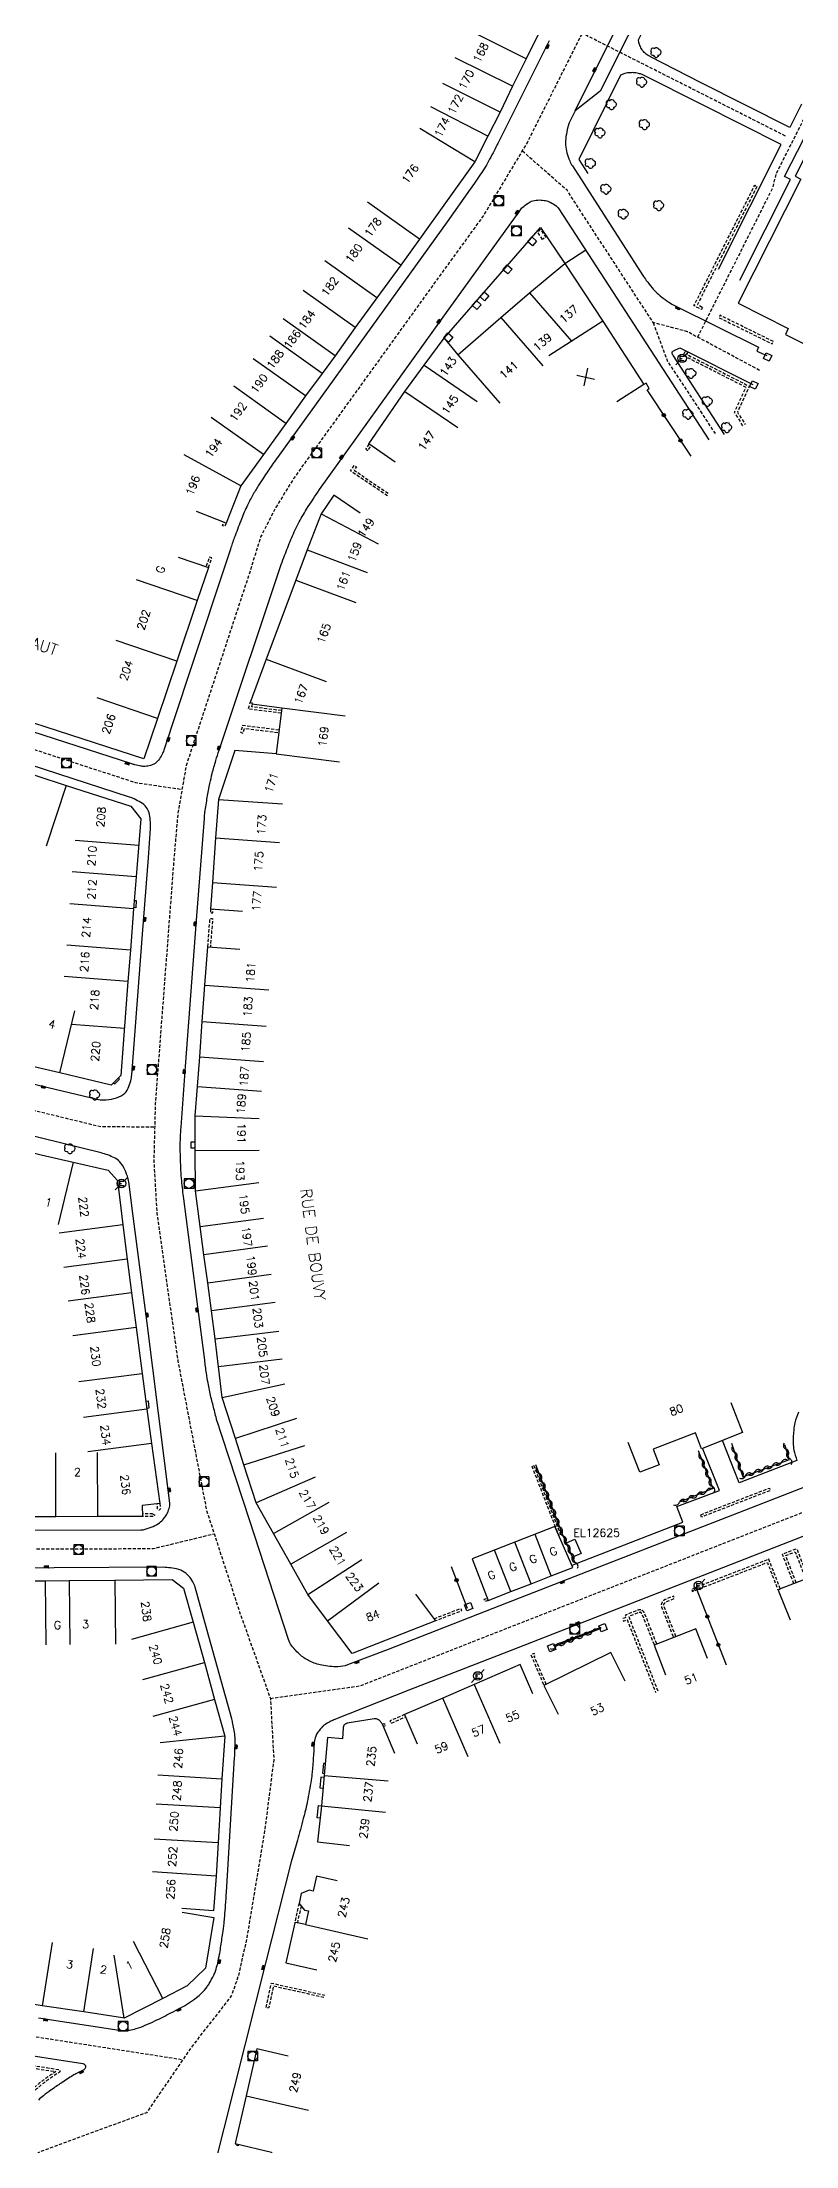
# Model space of a CAD drawing. Header units: millimetres. Extents: x 135999 to 137000, y 128000 to 129000.
# Drawn here: x 136599.2 to 136716.9, y 128476.8 to 128805.5 of the extents above; entities that cross this region are included whole.
import ezdxf
from ezdxf.enums import TextEntityAlignment as Align

# ---------------------------------------------------------------- set-up
doc = ezdxf.new("R2010")
doc.units = ezdxf.units.MM
doc.linetypes.add('DASHED', pattern=[0.75, 0.5, -0.25])
doc.layers.get('0').update_dxf_attribs({"linetype": 'CONTINUOUS'})
for name, color, linetype in [('W0001', 6, 'DASHED'), ('W0008', 7, 'CONTINUOUS'), ('W0100', 7, 'CONTINUOUS'), ('W0112', 1, 'DASHED'), ('W0300', 7, 'CONTINUOUS'), ('W0310', 3, 'CONTINUOUS'), ('W0322', 7, 'CONTINUOUS'), ('W0400', 7, 'CONTINUOUS'), ('W0420', 7, 'CONTINUOUS'), ('W0471', 7, 'CONTINUOUS'), ('W0984', 7, 'CONTINUOUS'), ('W0989', 7, 'CONTINUOUS'), ('W0991', 7, 'CONTINUOUS'), ('W1102', 7, 'CONTINUOUS')]:
    doc.layers.add(name, color=color, linetype=linetype)
doc.styles.get("Standard").update_dxf_attribs({"font": 'romans.shx', "width": 0.85})

# ---------------------------------------------------------------- blocks, each defined once
blk = doc.blocks.new('T400')
for p, q in [((-0.15, 0.3), (0.15, 0.3)), ((-0.15, -0.25), (-0.15, 0.3)), ((-0.15, 0.15), (0.15, 0.15)), ((-0.15, 0), (0.15, 0)), ((0.15, 0.3), (0.15, -0.25)), ((-0.15, -0.15), (0.15, -0.15)), ((-0.15, -0.25), (-0.15, -0.3)), ((-0.15, -0.3), (0.15, -0.3)), ((0.15, -0.3), (0.15, -0.25))]:
    blk.add_line(p, q)
blk = doc.blocks.new('T300')
for p, q in [((-0.8, 0.51), (-0.86, 0.34)), ((-0.86, 0.34), (-0.86, 0.17)), ((-0.86, 0.17), (-0.74, 0.06)), ((-0.69, 0.63), (-0.8, 0.51)), ((-0.8, -0.06), (-0.74, 0.06)), ((-0.74, 0.06), (-0.69, 0.11)), ((-0.57, 0.69), (-0.69, 0.63)), ((-0.46, 0.69), (-0.57, 0.69)), ((-0.29, 0.63), (-0.46, 0.69)), ((-0.29, 0.63), (-0.17, 0.74)), ((-0.23, 0.57), (-0.29, 0.63)), ((-0.17, 0.74), (-0.06, 0.8)), ((-0.06, 0.8), (0.06, 0.8)), ((0.06, 0.8), (0.23, 0.74)), ((0.23, 0.74), (0.34, 0.63)), ((0.34, 0.63), (0.4, 0.51)), ((0.46, 0.46), (0.34, 0.46)), ((0.4, 0.51), (0.4, 0.46)), ((0.57, 0.4), (0.46, 0.46)), ((0.57, 0.4), (0.69, 0.29)), ((0.69, 0.29), (0.74, 0.17)), ((0.74, 0.06), (0.69, -0.17)), ((0.74, 0.17), (0.74, 0.06)), ((-0.8, -0.17), (-0.8, -0.06)), ((-0.8, -0.23), (-0.8, -0.17)), ((-0.74, -0.34), (-0.8, -0.23)), ((-0.69, -0.4), (-0.74, -0.34)), ((-0.51, -0.46), (-0.69, -0.4)), ((-0.4, -0.46), (-0.51, -0.46)), ((-0.4, -0.46), (-0.34, -0.46)), ((-0.34, -0.46), (-0.34, -0.4)), ((-0.34, -0.51), (-0.34, -0.46)), ((-0.29, -0.63), (-0.34, -0.51)), ((-0.17, -0.74), (-0.29, -0.63)), ((-0.06, -0.8), (-0.17, -0.74)), ((0.06, -0.8), (-0.06, -0.8)), ((0.17, -0.74), (0.06, -0.8)), ((0.23, -0.69), (0.17, -0.74)), ((0.29, -0.46), (0.23, -0.46)), ((0.29, -0.63), (0.23, -0.69)), ((0.46, -0.4), (0.29, -0.46)), ((0.34, -0.51), (0.29, -0.63)), ((0.34, -0.51), (0.34, -0.46)), ((0.57, -0.34), (0.46, -0.4)), ((0.63, -0.29), (0.57, -0.34)), ((0.69, -0.17), (0.63, -0.29))]:
    blk.add_line(p, q)
blk = doc.blocks.new('t112o')
at = {"color": 0, "linetype": 'Continuous'}
for p, q in [((-0.5, 0.5), (0.5, 0.5)), ((-0.5, -0.5), (-0.5, 0.5)), ((0.5, 0.5), (0.5, -0.5)), ((0.5, -0.5), (-0.5, -0.5))]:
    blk.add_line(p, q, dxfattribs=at)
blk = doc.blocks.new('T471')
for p, q in [((-0.333334, 0.333334), (-0.333334, -0.333334)), ((-0.333334, 0.333334), (0.333334, 0.333334)), ((-0.333334, 0), (0, 0)), ((0.500001, 0.500001), (1.000002, 1.000002)), ((-0.500001, -0.500001), (-1.000002, -1.000002)), ((-0.333334, -0.333334), (0.333334, -0.333334))]:
    blk.add_line(p, q)
blk.add_ellipse((0, 0), major_axis=(0.471405, 0.471405), ratio=1, start_param=5.4977871438, end_param=11.780972451)
blk = doc.blocks.new('T420')
for p, q in [((0.75, 0.75), (-0.75, 0.75)), ((-0.75, 0.75), (-0.75, -0.75)), ((0.75, 0.75), (0.75, -0.75)), ((0.75, -0.75), (-0.75, -0.75))]:
    blk.add_line(p, q)
blk.add_ellipse((0, 0), major_axis=(-0.53, 0.53), ratio=1, start_param=3.926991, end_param=10.210176)
blk = doc.blocks.new('t991o')
at = {"color": 0, "linetype": 'Continuous'}
for p, q in [((-1, 1), (1, -1)), ((-1, -1), (1, 1))]:
    blk.add_line(p, q, dxfattribs=at)
blk = doc.blocks.new('t322o')
at = {"color": 0, "linetype": 'Continuous'}
for radius in [0.25, 0.15]:
    blk.add_circle((0, 0), radius, dxfattribs=at)
blk = doc.blocks.new('t310o')
at = {"color": 0, "linetype": 'Continuous'}
for centre, start, end in [((-0.5, 0.38), 216.8699, 323.1304), ((0.5, -0.37), 36.8699, 143.1303)]:
    blk.add_arc(centre, 0.625, start, end, dxfattribs=at)

msp = doc.modelspace()

# ---------------------------------------------------------------- linework, layer by layer
at = {"layer": 'W0001', "flags": 128}
for points in [[(136807.48, 128989.34), (136742.47, 128916.71), (136734.58, 128907.94), (136729.53, 128900.08), (136723.42, 128887.05), (136697.82, 128835.4), (136674.89, 128789.73), (136668.08, 128778.35), (136660.92, 128768.49), (136638.46, 128737.32), (136635.65, 128732.75), (136633.3, 128728.17), (136631.3, 128721.71), (136621.67, 128692.43), (136620.38, 128685.04), (136619.79, 128678.35), (136616.85, 128639.73), (136616.62, 128630.74), (136617.09, 128622.52), (136620.38, 128599.4), (136624.84, 128576.15), (136630.01, 128560.23), (136634.82, 128546.73), (136635.35, 128537.18), (136633.94, 128526.18), (136631.11, 128509.17), (136629.8, 128503.35), (136628.72, 128500.25), (136622.64, 128492.47), (136615.47, 128482.01), (136598.88, 128475.92), (136591.23, 128470.01), (136583.58, 128479.57), (136581, 128481.82), (136577.78, 128483.78), (136573.22, 128485.28), (136557.61, 128488.65), (136554.13, 128490.2), (136552.97, 128495.85), (136561.89, 128499.53), (136621.16, 128490.31)], [(136634.82, 128546.73), (136648.81, 128548.69), (136732.25, 128581.42), (136746.75, 128587.07), (136756.45, 128591.17), (136762.83, 128594.44), (136769.06, 128598.07), (136775.14, 128602.16), (136781.12, 128606.69), (136786.92, 128611.69), (136792.39, 128617.05), (136797.47, 128622.71), (136811.12, 128638.9), (136837.61, 128670.47), (136844.98, 128679.17), (136848.81, 128683.56), (136862.94, 128699.05), (136867.19, 128710.5), (136849.17, 128725.32), (136799.35, 128780.25), (136742.08, 128843.49), (136723.39, 128864.32), (136715.07, 128870.19)], [(136701.53, 128759.36), (136713.27, 128782.72), (136713.84, 128785), (136718.96, 128795.1), (136725.47, 128806), (136730.74, 128809.74)], [(136715.24, 128790.77), (136683.48, 128806.84)], [(136711.2, 128754.17), (136699.95, 128760.21), (136694.58, 128761.64), (136691.26, 128766.75), (136681.13, 128782.3), (136674.13, 128788.45)], [(136694.58, 128761.64), (136696.8, 128755.58), (136704.27, 128744.3)], [(136580.11, 128700.78), (136613.76, 128689.79), (136621.02, 128688.73)], [(136585.3, 128641.68), (136608.34, 128636.05), (136616.76, 128636.03)], [(136587.07, 128570.03), (136616.54, 128570.14), (136626.04, 128572.45)]]:
    msp.add_lwpolyline(points, dxfattribs=at)
at = {"layer": 'W0008', "flags": 128}
for points in [[(136718.25, 128863.12, 0.155426), (136716.57, 128862.46), (136715.32, 128860.75), (136715.18, 128855.7), (136694.93, 128815), (136686.32, 128797.81), (136682.39, 128794.72), (136681.49, 128792.86, 0.053305), (136681.24, 128792.18, 0.025728), (136680.97, 128790.72, 0.047088), (136680.91, 128789.34, 0.054715), (136681.11, 128788.16, 0.029635), (136681.55, 128786.89, 0.04523), (136681.96, 128786.1), (136692.95, 128769.02, 0.018144), (136693.51, 128768.22, 0.012212), (136694.41, 128767.08, 0.031362), (136695.22, 128766.22, 0.030102), (136696.16, 128765.44, 0.01696), (136697.31, 128764.66, 0.025502), (136698.11, 128764.21), (136711.03, 128757.78), (136710.75, 128757.18), (136712.3, 128756.52)], [(136717.75, 128795.78), (136715.92, 128792.09), (136701.98, 128799.12), (136694.18, 128803.13, -0.050779), (136693.47, 128803.59, -0.057477), (136692.94, 128804.12, -0.047062), (136692.75, 128804.42, -0.022516), (136692.45, 128805.08, -0.038961), (136692.36, 128805.37), (136692.28, 128805.82), (136695.54, 128812.33)], [(136678.33, 128805.65), (136670.31, 128789.61, -0.003379), (136669.75, 128788.49, -0.002782), (136669.05, 128787.15, -0.013112), (136668.36, 128785.94, -0.013527), (136667.63, 128784.8, -0.002529), (136666.78, 128783.55, -0.002859), (136666.01, 128782.46), (136662.44, 128777.4), (136641.98, 128748.97), (136635.5, 128740, 0.007614), (136635.09, 128739.41, 0.002231), (136633.74, 128737.4, 0.00864), (136632.93, 128736.13, 0.007561), (136632.04, 128734.65, 0.021056), (136631.12, 128732.87, 0.017563), (136630.18, 128730.65, 0.004625), (136629.19, 128728.01, 0.00711), (136628.58, 128726.27), (136622.14, 128706.84), (136618.18, 128694.84, -0.042891), (136617.87, 128694.14, -0.033443), (136617.36, 128693.31, -0.08853), (136616.82, 128692.79, -0.081286), (136616.09, 128692.46, -0.050365), (136615.24, 128692.31, -0.066953), (136614.6, 128692.36, -0.009462), (136613.67, 128692.56, -0.018755), (136613.2, 128692.69), (136582.09, 128702.75)], [(136704.77, 128770), (136714.56, 128789.46), (136702.17, 128795.69), (136692.96, 128800.34, 0.053663), (136692.46, 128800.52, 0.036662), (136691.69, 128800.66, 0.035432), (136691.39, 128800.68, 0.013139), (136690.59, 128800.63, 0.049181), (136690.14, 128800.54), (136689.48, 128800.3), (136682.95, 128787.13), (136684.37, 128784.92)], [(136721.25, 128580.94), (136683.3, 128566.16), (136669.55, 128560.75), (136653.2, 128554.39), (136646.87, 128551.96, -0.088536), (136645.36, 128551.67, -0.053172), (136642.84, 128551.91, -0.062182), (136640.98, 128552.53, -0.07016), (136639.53, 128553.49, -0.044866), (136638.13, 128554.98, -0.087499), (136637.64, 128555.91), (136631.6, 128574.46), (136627.3, 128587.65, -0.000246), (136626.9, 128588.87, -0.000267), (136626.53, 128589.99, -0.013359), (136626.34, 128590.64, -0.004191), (136625.81, 128592.72, -0.006551), (136625.3, 128594.89, -0.013017), (136625.09, 128596, -0.004857), (136624.84, 128597.55, -0.003705), (136624.56, 128599.59), (136623.47, 128607.9), (136621.3, 128624.78, -0.008126), (136620.98, 128627.58, -0.013526), (136620.86, 128629.27, -0.000911), (136620.73, 128632.58, -0.01559), (136620.73, 128632.77, -0.006131), (136620.78, 128634.38, -0.006253), (136620.88, 128635.95), (136621.58, 128645.45), (136623.27, 128668.29), (136624.51, 128684.2, -0.015689), (136624.61, 128685.14, -0.006295), (136624.97, 128687.48, -0.00954), (136625.38, 128689.65, -0.013143), (136625.74, 128691.21, -0.007547), (136626.3, 128693.22, -0.009132), (136626.82, 128694.85), (136636.52, 128723.84, -0.010816), (136637.04, 128725.28, -0.006201), (136638.02, 128727.75, -0.011325), (136638.54, 128728.94, -0.010435), (136639.17, 128730.21, -0.020119), (136640.48, 128732.51, -0.014536), (136642.51, 128735.55), (136646.58, 128741.3), (136662.05, 128762.85), (136673.74, 128779.12, -0.052255), (136674.22, 128779.67, -0.036395), (136675.04, 128780.31, -0.08484), (136675.79, 128780.65, -0.064222), (136676.86, 128780.79, -0.052149), (136677.77, 128780.69, -0.062066), (136678.5, 128780.44, -0.047307), (136679.44, 128779.86, -0.08733), (136679.85, 128779.42), (136703.25, 128743.35)], [(136705.69, 128744.16), (136697.75, 128756.43, -0.032101), (136697.6, 128756.71, -0.055499), (136697.54, 128756.89, -0.193469), (136697.56, 128757.06, -0.145259), (136697.73, 128757.21), (136698.76, 128757.71), (136710.12, 128751.99)], [(136586.19, 128645.55), (136599.02, 128642.43), (136607.76, 128640.31, 0.071047), (136608.77, 128640.21, 0.04389), (136610.4, 128640.43, 0.102387), (136611.84, 128641.08, 0.133023), (136612.6, 128642.03, 0.035452), (136613.02, 128643.21, 0.048554), (136613.18, 128644.12), (136614.88, 128666.12), (136615.77, 128678.05), (136616.08, 128682.6, 0.038811), (136616.07, 128683.91, 0.04307), (136615.87, 128685.08, 0.102241), (136615.43, 128685.95, 0.092493), (136614.62, 128686.66, 0.02179), (136613.56, 128687.23, 0.03357), (136612.83, 128687.52), (136597.3, 128692.56), (136578.13, 128698.81)], [(136586.72, 128573.01), (136614.6, 128573.06, 0.069446), (136615.27, 128573.15, 0.035602), (136616.51, 128573.6, 0.053005), (136617.49, 128574.18, 0.063879), (136618.18, 128574.83, 0.035742), (136618.59, 128575.41, 0.042183), (136618.85, 128575.95, 0.037129), (136619.12, 128576.83, 0.087466), (136619.14, 128577.22), (136615.56, 128605.36), (136613.38, 128622.05), (136612.7, 128627.43, 0.051502), (136612.49, 128628.31, 0.03368), (136611.96, 128629.59, 0.070837), (136611.26, 128630.59, 0.091393), (136610.49, 128631.16, 0.025712), (136609.42, 128631.62, 0.028459), (136608.42, 128631.93), (136599.1, 128634.22), (136584.42, 128637.82)], [(136717.26, 128591.42, 0.04954), (136716.7, 128589.79, 0.038103), (136716.52, 128588.67, 0.020996), (136716.44, 128586.62, 0.053696), (136716.56, 128585.53, 0.034748), (136717.03, 128583.91), (136708, 128580.43), (136705.38, 128587.04)], [(136727.93, 128575.95), (136672.24, 128554.18), (136656.41, 128548), (136644.72, 128543.36, 0.026633), (136644.12, 128543.08, 0.018321), (136643.3, 128542.61, 0.066767), (136642.98, 128542.34, 0.023439), (136642.23, 128541.45, 0.077345), (136641.89, 128540.84, 0.052382), (136641.65, 128539.85, 0.010304), (136641.59, 128538.61, -0.008181), (136641.57, 128538.13, -0.001), (136641.38, 128535.61, -0.006759), (136641.34, 128535.23, -0.010785), (136641.18, 128533.96, -0.008002), (136640.9, 128532.26, -0.006136), (136640.56, 128530.52, -0.007502), (136640.25, 128529.1, -0.005036), (136640.19, 128528.86, -0.000337), (136639.27, 128525.36, -0.007593), (136638.86, 128523.86), (136638.05, 128521.18), (136634.05, 128505.39), (136625.95, 128473.15, 0.062304)], [(136598.64, 128496.84), (136611.23, 128494.92, 0.039691), (136611.89, 128494.87, 0.028683), (136612.81, 128494.93, 0.042906), (136613.88, 128495.15, 0.031129), (136615.28, 128495.67, 0.005182), (136616.77, 128496.35, 0.006145), (136618.02, 128496.96, 0.003876), (136619.3, 128497.61, 0.003407), (136620.75, 128498.37, 0.01915), (136622.03, 128499.12, 0.018502), (136623.3, 128500, 0.039127), (136624.12, 128500.72, 0.034228), (136624.93, 128501.67, 0.027866), (136625.27, 128502.19, 0.011434), (136625.99, 128503.52, 0.039929), (136626.25, 128504.14, 0.012834), (136626.59, 128505.32, 0.005308), (136626.89, 128506.78, 0.010975), (136627.01, 128507.49, 0.000406), (136627.35, 128509.77, 0.00417), (136627.38, 128509.99, 0.003917), (136627.58, 128511.63, 0.006341), (136627.69, 128512.65, 0.003742), (136627.83, 128514.46, 0.003323), (136627.97, 128516.49), (136629.23, 128537.5, 0.004473), (136629.28, 128538.38, 0.003208), (136629.32, 128539.61, 0.025065), (136629.3, 128540.63, 0.024012), (136629.17, 128541.7, 0.011216), (136628.97, 128542.75, 0.014668), (136628.78, 128543.54), (136624.6, 128558.62), (136623.08, 128564.09, 0.062273), (136622.71, 128564.96, 0.051696), (136622.05, 128565.89, 0.092097), (136621.12, 128566.61, 0.081285), (136619.85, 128567.02, 0.011276), (136618.64, 128567.18, 0.027731), (136618.14, 128567.21), (136601.06, 128567.14), (136587.41, 128567.06)], [(136593.39, 128491.58), (136605.56, 128489.69, -0.115575), (136605.72, 128489.63, -0.082013), (136605.9, 128489.45, -0.120261), (136605.98, 128489.27, -0.12461), (136605.96, 128489.09, -0.084373), (136605.83, 128488.86, -0.103077), (136605.67, 128488.73), (136604.57, 128488.16, 0.020794), (136604, 128487.84, 0.006265), (136602.17, 128486.65, 0.009189), (136600.61, 128485.58, 0.01125), (136599.38, 128484.65, 0.01392), (136598.61, 128484, 0.00619)]]:
    msp.add_lwpolyline(points, format="xyb", dxfattribs=at)
for points in [[(136682.39, 128794.72), (136685.9, 128801.74), (136693.1, 128816.15), (136715.32, 128860.75)], [(136708.1, 128768.25), (136716.01, 128783.98), (136715.1, 128784.48), (136720.2, 128794.39)], [(136661.97, 128759.2), (136676.97, 128776.51), (136680.78, 128770.89), (136684.05, 128772.98)], [(136693.63, 128751.12), (136693.98, 128751.35), (136693.47, 128752.18), (136693.12, 128751.95)], [(136613.57, 128671.39), (136613.88, 128671.36), (136613.8, 128670.23), (136613.48, 128670.25)], [(136610.33, 128642.9), (136610.52, 128642.71), (136611.28, 128643.44), (136611.09, 128643.64)], [(136623.09, 128632.68), (136622.47, 128632.68), (136622.47, 128633.66), (136623.09, 128633.66)], [(136615.37, 128593.15), (136615.74, 128593.2), (136615.86, 128592.06), (136615.52, 128592.02)], [(136681.92, 128567.52), (136699.23, 128574.26), (136698.25, 128576.71), (136704.91, 128579.22), (136702.3, 128585.82)], [(136643.39, 128536.56), (136643.09, 128536.58), (136642.93, 128535.04), (136643.25, 128535.02)], [(136643.2, 128534.38), (136642.68, 128534.43), (136642.54, 128532.74), (136643.06, 128532.7), (136643.06, 128532.7)], [(136642.61, 128528.04), (136642.12, 128528.1), (136642.33, 128529.98), (136642.82, 128529.94)]]:
    msp.add_lwpolyline(points, dxfattribs=at)
at = {"layer": 'W0100', "flags": 128}
for points in [[(136676.84, 128807.05), (136674.76, 128802.86), (136672.64, 128798.56), (136670.7, 128794.52), (136668.78, 128790.77), (136666.73, 128786.74), (136658.1, 128774.66), (136655.17, 128770.59), (136651.44, 128765.5), (136648.08, 128760.86), (136644.93, 128756.44), (136642.88, 128753.7), (136640.28, 128750.19), (136637.23, 128745.9), (136633.73, 128741.01), (136630.22, 128736.16), (136627.9, 128730.3), (136623.26, 128732.14)], [(136784.33, 128703.77), (136787.66, 128700.04), (136786, 128698.55), (136813.35, 128668.21), (136815.12, 128669.78), (136818.84, 128665.67), (136827.75, 128673.7), (136824.01, 128677.91), (136834.24, 128686.99), (136763.47, 128765.29), (136729.64, 128802.77), (136720.25, 128794.35), (136721.19, 128793.32), (136721.19, 128793.32), (136721.19, 128793.32), (136721.19, 128793.32), (136716.77, 128784.5), (136717.64, 128784.04), (136707.84, 128764.66), (136715.68, 128760.69), (136715.23, 128759.8), (136719.6, 128757.6), (136721.85, 128762.06)], [(136654.3, 128739.85), (136650.18, 128742.68), (136655.82, 128750.89), (136658.84, 128754.98), (136661.97, 128759.2), (136664.09, 128756.6), (136670.8, 128762.44), (136675.25, 128766.3), (136680.78, 128770.89), (136686.7, 128761.88), (136693.1, 128751.98), (136688.9, 128749.27)], [(136648.85, 128731.86), (136644.71, 128734.66), (136642.74, 128731.76), (136640.57, 128726.15), (136638.78, 128721.42), (136634.18, 128709.05), (136631.68, 128702.28), (136631.95, 128702.24), (136631.93, 128702.08), (136636.6, 128701.44), (136635.7, 128694.28), (136629.27, 128694.81), (136626.72, 128687.17), (136626.26, 128681.15), (136625.79, 128674.16), (136625.48, 128670.05), (136630.47, 128669.68)], [(136620.43, 128724.99), (136625.16, 128723.38), (136623.41, 128718.23), (136620.2, 128708.77), (136617.22, 128699.79), (136615.08, 128693.52), (136582.6, 128704.01)], [(136576.2, 128692.7), (136577.73, 128697.46), (136583.96, 128695.46), (136588.79, 128693.89), (136593.54, 128692.38), (136598.22, 128690.9), (136602.92, 128689.35), (136613.03, 128686.08), (136614.61, 128684.15), (136613.86, 128675.08), (136613.47, 128670.04), (136612.99, 128663.59), (136612.58, 128658.7), (136611.48, 128644.02), (136609.94, 128642.52), (136601.94, 128644.43), (136596.82, 128645.67), (136591.75, 128646.89), (136586.65, 128648.11), (136587.82, 128652.97)], [(136657.5, 128563), (136660.62, 128558.84), (136660.62, 128558.84), (136647.57, 128553.77), (136643.72, 128558.86), (136640.69, 128562.97), (136638, 128567.71), (136635.3, 128572.48), (136632.61, 128577.3), (136630.7, 128583.2), (136629.38, 128587.35), (136627.27, 128593.71), (136626.71, 128598.54), (136626.19, 128602.9), (136625.64, 128607.28), (136625.05, 128611.64), (136624.45, 128616.03), (136623.86, 128620.43), (136623.11, 128626.01), (136623.11, 128626.01), (136623.09, 128632.34), (136623.09, 128637.72), (136623.46, 128642.32), (136623.79, 128646.96), (136624.19, 128652.48), (136624.61, 128658.16), (136625.05, 128664.14), (136630.04, 128663.77)], [(136582.59, 128630.5), (136583.75, 128635.36), (136588.72, 128634.18), (136593.99, 128632.87), (136599.02, 128631.66), (136604.01, 128630.47), (136609.5, 128629.26), (136610.95, 128627.61), (136611.79, 128620.7), (136612.47, 128615.35), (136613.16, 128610.06), (136613.88, 128604.69), (136614.8, 128597.5), (136615.54, 128591.9), (136616.25, 128586.55), (136617.54, 128577.2), (136614.8, 128576.86), (136614.84, 128575.14), (136607.88, 128575.13), (136601.33, 128575.11), (136592.79, 128575.07), (136588.41, 128575.04), (136588.41, 128576.02)], [(136706.7, 128592.94), (136708.54, 128588.29), (136702.1, 128585.74), (136701.17, 128588.21), (136694.57, 128585.66), (136695.51, 128583.24), (136692.48, 128582.06), (136690.68, 128586.73)], [(136724.07, 128562.13), (136722.19, 128566.77), (136721.88, 128566.65), (136721.85, 128566.71), (136714.28, 128563.78), (136714.3, 128563.73), (136714.12, 128563.66), (136715.99, 128559.02)], [(136587.39, 128560.03), (136587.36, 128565.03), (136595.92, 128565.08), (136599.72, 128565.1), (136603.42, 128565.13), (136610.51, 128565.21), (136619.46, 128565.31), (136621.28, 128563.94), (136622.76, 128558.62), (136624.54, 128552.33), (136626.11, 128546.56), (136627.69, 128540.82), (136627.25, 128534.19), (136626.98, 128529.64), (136626.68, 128524.21), (136626.37, 128518.97), (136625.96, 128513.54), (136620.98, 128513.91)], [(136703.06, 128552.95), (136701.25, 128557.61), (136694.71, 128555.05), (136696.53, 128550.4)], [(136690.2, 128549.4), (136687.99, 128553.89), (136677.53, 128548.74), (136679.74, 128544.25)], [(136675.8, 128547.42), (136673.83, 128552.01), (136666.64, 128548.92), (136661.74, 128546.76), (136655.78, 128544.21), (136657.75, 128539.62)], [(136645.22, 128518.25), (136642.03, 128518.96), (136641.5, 128516.62), (136640.87, 128516.79), (136640.87, 128516.79), (136639.64, 128516.25), (136639.64, 128516.25), (136639.64, 128516.25), (136639.64, 128516.25), (136639.29, 128514.69), (136640.15, 128513.67), (136640.15, 128513.67), (136640.79, 128513.55), (136640.31, 128511.42), (136638.75, 128511.75), (136638.72, 128511.65), (136638.62, 128511.67), (136637.21, 128505.42), (136642.09, 128504.32)], [(136621.06, 128513.32), (136625.99, 128512.5), (136624.68, 128504.6), (136621.81, 128501.85), (136618.03, 128499.87), (136611.97, 128496.76), (136611.74, 128496.82), (136605.68, 128497.75), (136599.21, 128498.73), (136594.24, 128499.52), (136588.98, 128500.34), (136583.78, 128501.13), (136578.61, 128501.95), (136575.56, 128502.41), (136572.6, 128502.87), (136573.38, 128507.81)], [(136637.57, 128490.87), (136632.7, 128491.98), (136631.02, 128484.65), (136629.33, 128477.22), (136634.99, 128475.84), (136633.72, 128469.53), (136643.01, 128467.13), (136664.33, 128461.74), (136669.72, 128460.39), (136675.86, 128458.84), (136677.08, 128463.68)]]:
    msp.add_lwpolyline(points, dxfattribs=at)
for points in [[(136668.84, 128562.05), (136672.35, 128563.41), (136675.53, 128564.65), (136678.66, 128565.87), (136682.06, 128567.2), (136679.21, 128573.56), (136666.31, 128568.54)], [(136682.36, 128571.6), (136683.34, 128569.36), (136682.01, 128568.78), (136681.03, 128571.02)]]:
    msp.add_lwpolyline(points, close=True, dxfattribs=at)
msp.add_lwpolyline([(136654.26, 128538.13), (136652.31, 128542.7, 0.024555), (136652.15, 128542.94, 0.034602), (136652.02, 128543.1, 0.005777), (136651.86, 128543.27, 0.01619), (136651.8, 128543.33, 0.049564), (136651.72, 128543.39, 0.01868), (136651.49, 128543.51, 0.092786), (136651.31, 128543.56, 0.062161), (136651.04, 128543.55), (136646.79, 128542.85, 0.072969), (136646.69, 128542.81, 0.032901), (136646.49, 128542.7, 0.050748), (136646.35, 128542.59, 0.07084), (136646.27, 128542.48, 0.054645), (136646.21, 128542.31, 0.05472), (136646.18, 128542.14), (136646.08, 128540.44), (136646.08, 128540.44), (136643.75, 128540.62), (136643.23, 128534.71), (136642.82, 128529.94), (136642.2, 128524.33), (136647.17, 128523.78)], format="xyb", dxfattribs=at)
at = {"layer": 'W0112', "flags": 128}
for points in [[(136702.29, 128764.02), (136702.1, 128763.66), (136700.95, 128764.28), (136710.45, 128783.11), (136710.8, 128782.93), (136701.48, 128764.45)], [(136677.31, 128774.63), (136676.58, 128775.75), (136676.99, 128776.22), (136677.82, 128774.96)], [(136713.35, 128758.68), (136705.01, 128762.78), (136704.83, 128762.42), (136713.17, 128758.32)]]:
    msp.add_lwpolyline(points, close=True, dxfattribs=at)
for points in [[(136708.6, 128745.53), (136707.26, 128747.64), (136709.08, 128751.51), (136699.29, 128756.5), (136699.6, 128757.14), (136699.96, 128756.97), (136699.82, 128756.68), (136709.61, 128751.69), (136707.72, 128747.67), (136708.94, 128745.74)], [(136650.19, 128742.63), (136649.71, 128741.88), (136650.05, 128741.66), (136650.53, 128742.42)], [(136653.1, 128734.58), (136647.32, 128738.48), (136647.93, 128739.34), (136648.26, 128739.1), (136647.89, 128738.58), (136653.32, 128734.91)], [(136627.9, 128730.3), (136627.69, 128729.77), (136627.32, 128729.92), (136627.53, 128730.45)], [(136625.16, 128723.38), (136625.66, 128724.88), (136625.28, 128725.01), (136624.78, 128723.5)], [(136636.5, 128700.63), (136631.37, 128701.28), (136631.68, 128702.28)], [(136636.55, 128701.03), (136631.9, 128701.61), (136632.03, 128702.07)], [(136636.16, 128697.98), (136630.48, 128698.7), (136630.14, 128697.65), (136630.52, 128697.53), (136630.76, 128698.26), (136636.11, 128697.59)], [(136625.05, 128664.14), (136625.4, 128668.58), (136625.8, 128668.55), (136625.45, 128664.11)], [(136625.48, 128670.05), (136625.44, 128669.45), (136625.84, 128669.42), (136625.88, 128670.02)], [(136675.62, 128583.05), (136679.7, 128572.5), (136679.68, 128572.49)], [(136675.91, 128583.16), (136680.1, 128572.34), (136679.82, 128572.21)], [(136702, 128575.43), (136712.72, 128579.59), (136712.86, 128579.21), (136702.14, 128575.06), (136702.04, 128575.32)], [(136617.54, 128577.2), (136617.64, 128576.32), (136617.46, 128576.11), (136617.15, 128576.36), (136617.22, 128576.44), (136617.14, 128577.15)], [(136616.47, 128575.63), (136616.4, 128575.55), (136614.84, 128575.54)], [(136616.4, 128575.55), (136616.76, 128575.35), (136616.57, 128575.16), (136614.84, 128575.14)], [(136716.54, 128564.65), (136714.75, 128569.26), (136716.98, 128570.14), (136718.77, 128565.52)], [(136716.91, 128564.8), (136715.27, 128569.03), (136716.75, 128569.62), (136718.4, 128565.37)], [(136714.43, 128563.83), (136712.63, 128568.47), (136700.56, 128563.81), (136700.71, 128563.44), (136712.41, 128567.96), (136714.06, 128563.69)], [(136660.37, 128559.18), (136664.54, 128560.79), (136664.68, 128560.41), (136660.62, 128558.84)], [(136668.84, 128562.05), (136668.37, 128561.86), (136668.22, 128562.23), (136668.69, 128562.42)], [(136677.9, 128548.9), (136676.01, 128553.32), (136676.17, 128553.37), (136676.03, 128553.75), (136675.48, 128553.55), (136677.53, 128548.74)], [(136655.78, 128544.21), (136653.48, 128543.22), (136653.64, 128542.85), (136655.94, 128543.85)], [(136652.31, 128542.7), (136652.6, 128542.83), (136652.77, 128542.47), (136652.47, 128542.33)], [(136639.29, 128514.69), (136638.62, 128511.67)], [(136639.61, 128514.31), (136639.03, 128511.69)], [(136643.17, 128500.01), (136635.29, 128501.78), (136634.55, 128498.36), (136634.16, 128498.44), (136634.99, 128502.26), (136643.26, 128500.4)], [(136629.83, 128477.1), (136629.77, 128476.86), (136629.38, 128476.96), (136629.43, 128477.18)]]:
    msp.add_lwpolyline(points, dxfattribs=at)
for points in [[(136695.14, 128555.24), (136693.27, 128559.95, 0.047872), (136693.15, 128560.18, 0.043369), (136692.98, 128560.4, 0.108478), (136692.79, 128560.53, 0.109734), (136692.56, 128560.58, 0.034848), (136692.31, 128560.55, 0.050305), (136692.15, 128560.5), (136690.23, 128559.73), (136690.37, 128559.41), (136690.04, 128559.28), (136689.81, 128559.18), (136689.96, 128558.81), (136690.2, 128558.91), (136690.51, 128559.04), (136694.96, 128547.64)], [(136694.77, 128555.1), (136692.9, 128559.8, 0.047872), (136692.82, 128559.96, 0.043369), (136692.69, 128560.13, 0.108478), (136692.64, 128560.17, 0.109734), (136692.58, 128560.18, 0.034848), (136692.39, 128560.15, 0.050305), (136692.3, 128560.13), (136690.76, 128559.51), (136690.89, 128559.2), (136690.88, 128559.19), (136695.34, 128547.79)], [(136698.12, 128556.39), (136696.27, 128561.13, -0.056587), (136696.23, 128561.26, -0.084222), (136696.23, 128561.29, -0.049835), (136696.3, 128561.51, -0.074848), (136696.35, 128561.58, -0.043725), (136696.54, 128561.77, -0.074863), (136696.6, 128561.81), (136697.92, 128562.35), (136697.76, 128562.72), (136696.45, 128562.18, 0.074863), (136696.28, 128562.08, 0.043725), (136696.05, 128561.84, 0.074848), (136695.94, 128561.67, 0.049835), (136695.84, 128561.37, 0.084222), (136695.84, 128561.21, 0.05764), (136695.89, 128560.99), (136697.75, 128556.24)]]:
    msp.add_lwpolyline(points, format="xyb", dxfattribs=at)
for points in [[(136593.15, 128490.11), (136601.81, 128488.76, -0.150039), (136601.89, 128488.72, -0.114984), (136601.96, 128488.62, -0.115013), (136601.97, 128488.52, -0.11132), (136601.94, 128488.43, -0.041187), (136601.86, 128488.32, -0.073936), (136601.81, 128488.28), (136600.82, 128487.64, 0.015436), (136600, 128487.08, 0.010385), (136598.83, 128486.18, 0.010207), (136597.83, 128485.35, 0.007189), (136596.46, 128484.12, 0.004719), (136595.01, 128482.77, 0.010381), (136594.37, 128482.13, 0.004311), (136593.17, 128480.86, 0.003841), (136591.84, 128479.41), (136591.14, 128478.63, -0.044229), (136591, 128478.5, -0.038337), (136590.81, 128478.37, -0.15509), (136590.62, 128478.33, -0.106423), (136590.34, 128478.43, -0.045509), (136590.06, 128478.63, -0.062594), (136589.89, 128478.81), (136589.49, 128479.39, 0.013812), (136588.62, 128480.57, 0.010604), (136587.42, 128482.05, 0.017651), (136586.76, 128482.77, 0.012364), (136585.76, 128483.75, 0.020451), (136584.66, 128484.69, 0.014429), (136583, 128485.92, 0.017001), (136581.43, 128486.93, 0.020993), (136580.1, 128487.65, 0.019398), (136578.42, 128488.4, 0.022), (136576.88, 128488.93, 0.006265), (136574.91, 128489.49, 0.013128), (136573.96, 128489.72), (136559.14, 128492.91, -0.11088), (136558.85, 128493.05, -0.070775), (136558.51, 128493.4, -0.113003), (136558.35, 128493.75, -0.081189), (136558.34, 128494.28, -0.081979), (136558.49, 128494.73, -0.111195), (136558.71, 128495, -0.096114), (136559.21, 128495.25, -0.108251), (136559.7, 128495.28), (136572.13, 128493.35)], [(136593.09, 128489.72), (136601.31, 128488.43), (136600.6, 128487.97, 0.015436), (136599.76, 128487.4, 0.010385), (136598.58, 128486.49, 0.010207), (136597.57, 128485.65, 0.007189), (136596.19, 128484.42, 0.004719), (136594.74, 128483.05, 0.010381), (136594.09, 128482.41, 0.004311), (136592.88, 128481.13, 0.003841), (136591.55, 128479.68), (136590.84, 128478.89, -0.044229), (136590.75, 128478.81, -0.033119), (136590.64, 128478.74, -0.089055), (136590.54, 128478.77, -0.045509), (136590.32, 128478.93, -0.062594), (136590.22, 128479.04), (136589.82, 128479.62, 0.013812), (136588.94, 128480.82, 0.010604), (136587.73, 128482.31, 0.017651), (136587.05, 128483.05, 0.012364), (136586.04, 128484.04, 0.020451), (136584.9, 128485.01, 0.014429), (136583.22, 128486.25, 0.017001), (136581.63, 128487.27, 0.020993), (136580.28, 128488.01, 0.019398), (136578.56, 128488.77, 0.022), (136577, 128489.31, 0.006265), (136575.01, 128489.88, 0.013128), (136574.04, 128490.11), (136559.23, 128493.3, -0.11088), (136559.1, 128493.37, -0.070775), (136558.83, 128493.64, -0.113003), (136558.75, 128493.82, -0.081189), (136558.74, 128494.22, -0.081979), (136558.84, 128494.55, -0.111195), (136558.96, 128494.69, -0.096114), (136559.32, 128494.87, -0.108251), (136559.64, 128494.89), (136572.07, 128492.96)]]:
    msp.add_lwpolyline(points, format="xyb", close=True, dxfattribs=at)
at = {"layer": 'W0310', "flags": 128}
for points in [[(136706.79, 128586.61), (136708.59, 128581.34), (136715.87, 128584.07), (136715.11, 128586.33)], [(136676.21, 128583.28), (136680.39, 128572.46), (136682.37, 128567.94)], [(136701.6, 128585.48), (136703.87, 128579.5), (136698.67, 128577.37)], [(136686.4, 128557.66), (136679.11, 128554.78)]]:
    msp.add_lwpolyline(points, dxfattribs=at)
at = {"layer": 'W0322', "flags": 128}
for points in [[(136693.61, 128751.16), (136700.47, 128740.77)], [(136665.61, 128560.78), (136663.08, 128567.28)], [(136701.31, 128563.95), (136705.99, 128551.95)], [(136686.4, 128557.82), (136678.98, 128554.92)]]:
    msp.add_lwpolyline(points, dxfattribs=at)
at = {"layer": 'W1102', "flags": 128}
for points in [[(136674.76, 128802.86), (136665.81, 128807.31)], [(136672.64, 128798.56), (136663.68, 128803)], [(136670.7, 128794.52), (136661.75, 128798.97)], [(136668.78, 128790.77), (136659.87, 128795.32)], [(136666.73, 128786.74), (136658.16, 128791.94)], [(136658.1, 128774.66), (136649.96, 128780.46)], [(136655.17, 128770.59), (136647.03, 128776.4)], [(136651.44, 128765.5), (136643.3, 128771.31)], [(136648.08, 128760.86), (136639.94, 128766.67)], [(136675.25, 128766.3), (136681.81, 128758.76)], [(136644.93, 128756.44), (136636.79, 128762.25)], [(136670.8, 128762.44), (136677.35, 128754.89)], [(136686.7, 128761.88), (136678.3, 128756.46)], [(136642.88, 128753.7), (136634.74, 128759.51)], [(136640.28, 128750.19), (136632.14, 128756)], [(136658.84, 128754.98), (136667.09, 128749.32)], [(136664.09, 128756.6), (136670.65, 128749.06)], [(136637.23, 128745.9), (136629.09, 128751.7)], [(136655.82, 128750.89), (136664.06, 128745.23)], [(136633.73, 128741.01), (136625.59, 128746.82)], [(136630.22, 128736.16), (136621.38, 128741)], [(136642.74, 128731.76), (136651.66, 128727.09)], [(136640.57, 128726.15), (136649.91, 128722.58)], [(136623.41, 128718.23), (136613.94, 128721.45)], [(136638.78, 128721.42), (136648.15, 128717.91)], [(136620.2, 128708.77), (136610.73, 128711.99)], [(136634.18, 128709.05), (136643.55, 128705.57)], [(136617.22, 128699.79), (136607.76, 128703.01)], [(136636.6, 128701.44), (136646.52, 128700.19)], [(136635.7, 128694.28), (136645.62, 128693.03)], [(136602.92, 128689.35), (136599.82, 128679.84)], [(136626.72, 128687.17), (136636.69, 128686.45)], [(136626.26, 128681.15), (136636.23, 128680.43)], [(136614.29, 128679.97), (136604.32, 128680.75)], [(136613.86, 128675.08), (136603.89, 128675.86)], [(136625.79, 128674.16), (136635.76, 128673.45)], [(136613.47, 128670.04), (136603.5, 128670.83)], [(136612.99, 128663.59), (136603.02, 128664.37)], [(136612.58, 128658.7), (136602.61, 128659.48)], [(136624.61, 128658.16), (136634.58, 128657.43)], [(136601.94, 128644.43), (136604.27, 128654.15)], [(136612.03, 128651.36), (136603.76, 128652.01)], [(136624.19, 128652.48), (136634.17, 128651.75)], [(136623.79, 128646.96), (136633.76, 128646.23)], [(136623.46, 128642.32), (136633.43, 128641.59)], [(136623.09, 128637.72), (136633.09, 128637.32)], [(136623.09, 128632.34), (136633.09, 128632.36)], [(136604.01, 128630.47), (136601.68, 128620.74)], [(136623.11, 128626.01), (136633.02, 128627.34)], [(136611.79, 128620.7), (136601.87, 128619.4)], [(136623.86, 128620.43), (136633.77, 128621.75)], [(136612.47, 128615.35), (136602.55, 128614.05)], [(136634.36, 128617.37), (136624.45, 128616.03)], [(136625.05, 128611.64), (136634.96, 128613)], [(136613.16, 128610.06), (136603.25, 128608.77)], [(136635.56, 128608.58), (136625.64, 128607.28)], [(136613.88, 128604.69), (136603.97, 128603.39)], [(136626.19, 128602.9), (136636.12, 128604.11)], [(136636.64, 128599.71), (136626.71, 128598.54)], [(136604.89, 128596.21), (136614.8, 128597.5)], [(136627.27, 128593.71), (136637.09, 128595.89)], [(136615.54, 128591.9), (136605.62, 128590.59)], [(136638.89, 128590.44), (136629.38, 128587.35)], [(136616.25, 128586.55), (136606.34, 128585.23)], [(136630.7, 128583.2), (136640.22, 128586.25)], [(136601.33, 128575.11), (136601.3, 128585.1)], [(136607.88, 128575.13), (136607.84, 128585.13)], [(136641.82, 128581.31), (136632.61, 128577.3)], [(136635.3, 128572.48), (136644.01, 128577.38)], [(136646.69, 128572.65), (136638, 128567.71)], [(136672.35, 128563.41), (136669.82, 128569.91)], [(136675.53, 128564.65), (136673, 128571.14)], [(136678.66, 128565.87), (136676.14, 128572.36)], [(136640.69, 128562.97), (136649.1, 128568.42)], [(136599.79, 128555.1), (136599.72, 128565.1)], [(136603.42, 128565.13), (136603.52, 128555.13)], [(136610.51, 128565.21), (136610.62, 128555.21)], [(136643.72, 128558.86), (136651.77, 128564.79)], [(136622.76, 128558.62), (136613.13, 128555.92)], [(136614.9, 128549.66), (136624.54, 128552.33)], [(136626.11, 128546.56), (136616.46, 128543.92)], [(136665.72, 128537.59), (136661.74, 128546.76)], [(136666.64, 128548.92), (136670.63, 128539.75)], [(136627.69, 128540.82), (136617.6, 128539.79)], [(136617.27, 128534.81), (136627.25, 128534.19)], [(136643.23, 128534.71), (136653.19, 128533.85)], [(136626.98, 128529.64), (136617, 128530.21)], [(136642.82, 128529.94), (136652.78, 128528.97)], [(136616.69, 128524.78), (136626.68, 128524.21)], [(136626.37, 128518.97), (136616.39, 128519.63)], [(136640.31, 128511.42), (136650.05, 128509.19)], [(136600.74, 128508.61), (136599.21, 128498.73)], [(136605.68, 128497.75), (136607.18, 128507.64)], [(136618.03, 128499.87), (136613.43, 128508.75)], [(136611.97, 128496.76), (136610.42, 128506.64)], [(136631.02, 128484.65), (136640.77, 128482.42)]]:
    msp.add_lwpolyline(points, dxfattribs=at)

# ---------------------------------------------------------------- block references
at = {"layer": 'W0112'}
for p, rotation in [((136675.68, 128774.33), 228.8990003036887), ((136671.84, 128769.94), 228.5903314687239), ((136667.02, 128764.38), 228.4813336993094), ((136668.22, 128765.76), 228.9008384556556), ((136662.6, 128759.31), 229.1559464585141), ((136712.45, 128756.27), 244.5889521541936), ((136710.3, 128751.89), 243.5397315106725), ((136665.76, 128561.05), 20.22613283534922), ((136686.74, 128557.79), 201.9927145041443), ((136678.75, 128554.67), 201.5596196740494)]:
    msp.add_blockref('t112o', p, dxfattribs=dict(at, rotation=rotation))
at = {"layer": 'W0300'}
for p in [(136695.05, 128803.82), (136692.82, 128799.18), (136688.08, 128795.67), (136693.24, 128792.56), (136686.3, 128791.26), (136684.81, 128786.49), (136687.24, 128782.47), (136695.47, 128779.9), (136689.95, 128778.58), (136700.48, 128753.69), (136703.06, 128749.31), (136700.04, 128747.32), (136706.09, 128745.22), (136607.42, 128640.99), (136603.54, 128632.57)]:
    msp.add_blockref('T300', p, dxfattribs=at)
at = {"layer": 'W0310'}
for p, rotation in [((136707.28, 128585.19), 288.8660493809293), ((136715.34, 128585.65), 108.6389315424565), ((136676.75, 128581.88), 291.1411157017587), ((136702.13, 128584.08), 290.7961766319791), ((136702.66, 128582.68), 290.7961766319791), ((136707.77, 128583.77), 288.8660493809293), ((136708.25, 128582.35), 288.8660493809293), ((136710.41, 128582.02), 20.52731233572238), ((136711.81, 128582.55), 20.52731233572238), ((136713.22, 128583.07), 20.52731233572238), ((136714.62, 128583.6), 20.52731233572238), ((136715.82, 128584.22), 108.6389315424565), ((136677.29, 128580.48), 291.1411157017587), ((136677.83, 128579.08), 291.1411157017587), ((136702.85, 128579.08), 202.3067020283098), ((136703.2, 128581.27), 290.7961766319791), ((136703.73, 128579.87), 290.7961766319791), ((136709, 128581.5), 20.52731233572238), ((136678.37, 128577.68), 291.1411157017587), ((136678.91, 128576.28), 291.1411157017587), ((136679.45, 128574.88), 291.1411157017587), ((136698.69, 128577.37), 202.3067020283098), ((136700.07, 128577.94), 202.3067020283098), ((136701.46, 128578.51), 202.3067020283098), ((136679.99, 128573.48), 291.1411157017587), ((136680.55, 128572.09), 293.6835228062075), ((136681.15, 128570.72), 293.6835228062075), ((136681.76, 128569.34), 293.6835228062075), ((136682.36, 128567.97), 293.6835228062075), ((136682.22, 128556.01), 201.5149280508925), ((136683.61, 128556.56), 201.5149280508925), ((136685.01, 128557.11), 201.5149280508925), ((136679.42, 128554.91), 201.5149280508925), ((136680.82, 128555.46), 201.5149280508925)]:
    msp.add_blockref('t310o', p, dxfattribs=dict(at, rotation=rotation))
at = {"layer": 'W0322'}
for p, rotation in [((136696.23, 128747.19), 303.4598941247235), ((136698.85, 128743.23), 303.4598941247235), ((136663.89, 128565.21), 111.2560230697641), ((136703.04, 128559.52), 291.3248864602021), ((136681.97, 128556.09), 201.339465689782), ((136704.76, 128555.1), 291.3248864602021)]:
    msp.add_blockref('t322o', p, dxfattribs=dict(at, rotation=rotation))
at = {"layer": 'W0400'}
for p, rotation in [((136678.06, 128804.76), 155.0054414241106), ((136685.41, 128801.09), 153.411863972389), ((136673.33, 128778.82), 144.316689152008), ((136698.39, 128763.9), 243.5354658743507), ((136661.1, 128761.79), 144.3261580317021), ((136638.3, 128743.63), 323.9123495180551), ((136645.9, 128740.61), 144.6628995370807), ((136618.89, 128696.54), 341.2328737866177), ((136626.78, 128695.21), 341.4909039571749), ((136612.5, 128692.76), 72.0817761203198), ((136615.2, 128668.45), 355.709615314552), ((136623.07, 128667.68), 175.7566255800966), ((136613.41, 128645.22), 355.5830164222432), ((136621.37, 128644.64), 175.8121991516311), ((136599.37, 128642.21), 253.1870027109815), ((136615.54, 128606.63), 7.228563264916099), ((136623.38, 128607.4), 187.6317304094965), ((136619.02, 128579.31), 7.388934132097463), ((136599.87, 128567.28), 90.35271695652202), ((136680.41, 128564.86), 111.763723399187), ((136682.81, 128558.47), 292.6463561910337), ((136648.35, 128552.37), 111.1331633222645), ((136641.48, 128539.55), 176.8435201977616), ((136629.46, 128539.14), 176.629129131831), ((136626.81, 128505.62), 349.3370432413029), ((136633.71, 128504.66), 165.882030492029), ((136620.53, 128498.08), 117.1592195090049), ((136599.72, 128496.53), 261.2950080497581), ((136605.32, 128488.38), 117.4004677277801)]:
    msp.add_blockref('T400', p, dxfattribs=dict(at, rotation=rotation))
at = {"layer": 'W0420'}
for p in [(136670.48, 128780.67), (136670.47, 128780.62), (136673.23, 128775.94), (136642.03, 128741.26), (136622.45, 128696.33), (136602.98, 128692.82), (136616.31, 128644.94), (136622.1, 128627.15), (136624.45, 128580.57), (136698.66, 128572.9), (136604.86, 128569.98), (136616.26, 128566.58), (136682.31, 128557.52), (136611.83, 128495.51), (136632.04, 128490.85)]:
    msp.add_blockref('T420', p, dxfattribs=at)
at = {"layer": 'W0471'}
for p in [(136699.1, 128756.05), (136611.59, 128627.17), (136701.66, 128564.36), (136667.21, 128550.24)]:
    msp.add_blockref('T471', p, dxfattribs=at)
at = {"layer": 'W0991', "rotation": 302.9846662623871}
msp.add_blockref('t991o', (136684.03, 128753.12), dxfattribs=at)

# ---------------------------------------------------------------- texts
at = {"layer": 'W0984'}
msp.add_text('EL12625', height=1.25, dxfattribs=at).set_placement((136685.76, 128572.61), align=Align.MIDDLE)
at = {"layer": 'W0989'}
for s, rotation, p in [('RUE JULIEN LAHAUT', 341.9537, (136590.46, 128714.03)), ('RUE DE BOUVY', 277.3311, (136641.5, 128617.63))]:
    msp.add_text(s, height=1.75, rotation=rotation, dxfattribs=at).set_placement(p, align=Align.MIDDLE)
at = {"layer": 'W0991'}
for s, rotation, p in [('168', 62.9548, (136667.67, 128803.83)), ('170', 62.9548, (136665.41, 128799.59)), ('172', 62.9548, (136663.71, 128795.77)), ('174', 62.9548, (136661.64, 128792.17)), ('176', 53.9294, (136656.64, 128784.88)), ('178', 53.9294, (136650.84, 128776.54)), ('180', 53.9294, (136647.87, 128772.45)), ('182', 53.9294, (136644.09, 128767.28)), ('184', 53.7833, (136640.52, 128762.13)), ('137', 41.0121, (136681.39, 128762.97)), ('186', 53.7833, (136638.25, 128759.02)), ('188', 53.7833, (136635.57, 128755.91)), ('139', 41.0121, (136677.29, 128758.59)), ('190', 53.7833, (136633.07, 128752.13)), ('143', 55.928, (136662.58, 128754.78)), ('141', 41.0121, (136672.03, 128754.24)), ('145', 55.928, (136662.86, 128748.84)), ('192', 54.27, (136629.77, 128747.71)), ('147', 55.928, (136659.19, 128743.18)), ('194', 54.27, (136625.95, 128742.05)), ('196', 68.4103, (136622.72, 128736.21)), ('149', 55.928, (136649.74, 128729.62)), ('159', 69.3058, (136647.97, 128725.83)), ('G', 71.1713, (136617.66, 128723.06)), ('161', 69.3058, (136646.22, 128721.31)), ('202', 71.6391, (136615.02, 128715.22)), ('165', 69.5816, (136643.16, 128713.1)), ('204', 71.6391, (136612.33, 128707.31)), ('167', 69.5816, (136639.62, 128703.61)), ('206', 71.6391, (136609.57, 128698.95)), ('169', 82.825, (136643.09, 128696.98)), ('171', 71.5264, (136634.97, 128689.76)), ('208', 85.5485, (136608.37, 128684.41)), ('173', 85.6445, (136633.44, 128683.21)), ('210', 85.5485, (136606.96, 128678.33)), ('175', 85.6445, (136632.98, 128677.48)), ('212', 85.5485, (136606.96, 128673.1)), ('177', 85.6445, (136632.7, 128671.26)), ('214', 85.5485, (136606.11, 128667.16)), ('216', 85.5485, (136605.83, 128661.79)), ('181', 85.7857, (136631.73, 128660.15)), ('218', 85.5485, (136607.38, 128655.85)), ('183', 85.7857, (136631.3, 128654.78)), ('4', 346.5012, (136600.73, 128652.04)), ('220', 85.5485, (136607.52, 128647.8)), ('185', 85.7857, (136631.02, 128649.27)), ('187', 85.7857, (136630.74, 128643.9)), ('189', 85.7857, (136630.27, 128639.62)), ('191', 270.0799, (136630.31, 128634.99)), ('193', 270.0799, (136630.1, 128629.19)), ('195', 276.6307, (136630.74, 128623.97)), ('1', 346.2572, (136600.17, 128624.2)), ('222', 276.8942, (136605.68, 128623.5)), ('197', 276.6307, (136631.16, 128618.88)), ('224', 276.8942, (136605.26, 128616.99)), ('199', 276.6307, (136631.87, 128614.36)), ('226', 276.8942, (136605.83, 128611.34)), ('201', 276.6307, (136632.29, 128610.4)), ('228', 276.8942, (136606.67, 128606.96)), ('203', 276.6307, (136632.86, 128606.16)), ('205', 276.6307, (136633.56, 128601.63)), ('230', 276.8942, (136607.52, 128600.17)), ('207', 276.6307, (136633.9, 128597.3)), ('232', 276.8942, (136608.37, 128593.53)), ('209', 287.6322, (136635.26, 128592.3)), ('80', 21.1449, (136698.21, 128591.79)), ('234', 276.8942, (136609.08, 128587.87)), ('211', 287.6322, (136636.7, 128587.43)), ('2', 0.3007, (136604.69, 128582.08)), ('215', 287.9919, (136638.21, 128582.72)), ('236', 276.8942, (136612.19, 128580.1)), ('217', 299.597, (136640.59, 128577.83)), ('219', 299.597, (136642.75, 128573.86)), ('221', 299.597, (136645.33, 128568.98)), ('G', 21.0179, (136678.99, 128569.69)), ('223', 306.3656, (136647.95, 128564.92)), ('G', 21.0179, (136669.33, 128565.98)), ('G', 21.0179, (136672.68, 128567.28)), ('G', 21.0179, (136675.83, 128568.5)), ('238', 276.8942, (136615.44, 128560.31)), ('84', 21.2699, (136650.82, 128559.66)), ('G', 0.3007, (136601.58, 128558.19)), ('3', 0.3007, (136605.97, 128558.33)), ('240', 285.8379, (136616.91, 128553.59)), ('51', 21.3249, (136700.52, 128549.81)), ('242', 285.8379, (136618.67, 128547.48)), ('244', 285.8379, (136620, 128542.43)), ('55', 23.1492, (136672.62, 128543.94)), ('53', 26.2085, (136685.85, 128545.03)), ('59', 23.1492, (136661.53, 128539.06)), ('57', 23.1492, (136667.32, 128541.66)), ('246', 86.2422, (136620.45, 128537.36)), ('235', 83.6797, (136650.59, 128537.69)), ('248', 86.2422, (136620.24, 128532.32)), ('237', 83.6797, (136650.11, 128532.15)), ('250', 86.2422, (136619.76, 128527.51)), ('239', 83.6797, (136649.48, 128526.41)), ('252', 86.6833, (136619.54, 128522.02)), ('256', 86.6833, (136619.27, 128516.92)), ('243', 77.3462, (136646.26, 128514.11)), ('258', 80.6078, (136618.37, 128509.32)), ('245', 77.3462, (136644.77, 128507.13)), ('3', 351.3017, (136603.49, 128505.18)), ('2', 351.3017, (136608.78, 128504.36)), ('1', 27.1803, (136612.82, 128505.07)), ('249', 77.1025, (136638.68, 128486.76))]:
    msp.add_text(s, height=1.25, rotation=rotation, dxfattribs=at).set_placement(p, align=Align.MIDDLE)

doc.saveas('drawing.dxf')
